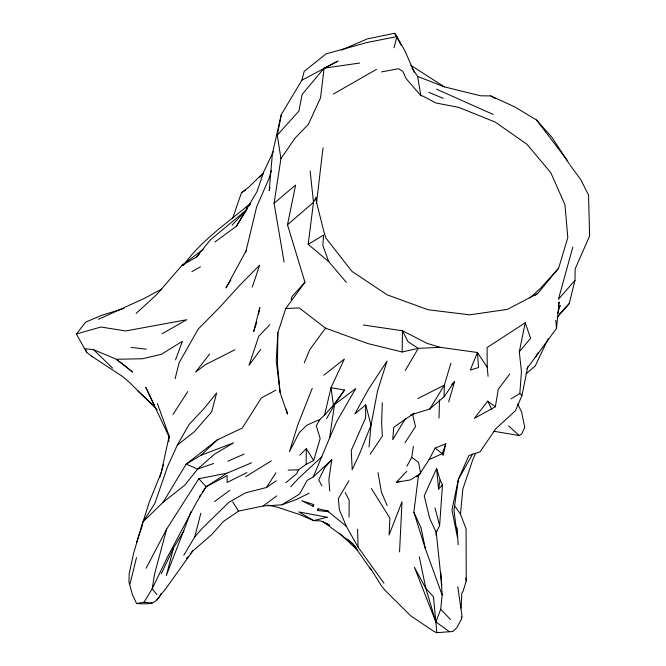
<?xml version="1.0" encoding="UTF-8"?>
<svg xmlns="http://www.w3.org/2000/svg" width="666" height="666" viewBox="0 0 666 666"><rect width="100%" height="100%" fill="white"/><g stroke="black" fill="none" stroke-linecap="round" stroke-linejoin="round"><path stroke-width="1" d="M461.147 608.133L461.779 593.19L463.012 591.483L466.217 581.01L466.092 528.962L460.497 514.144L454.77 506.027M349.042 517.066L349.175 500.299L345.213 492.524M365.709 404.878L365.584 418.032L351.232 450.491L352.197 469.663L359.557 453.887L371.02 425.158L377.572 390.767L387.021 361.055L368.365 389.477L354.836 413.977L365.709 404.878L371.02 425.158L369.056 447.019M285.781 482.75L296.645 473.709L298.46 469.855L306.16 464.319L306.335 448.634L299.775 455.144M284.099 261.996L274.067 203.288L295.612 185.023L287.487 224.783L304.961 282.193L285.756 308.491L277.872 332.659L277.481 364.185L280.095 392.432L287.487 414.135L286.33 409.149M285.756 308.491L299.25 307.95L325.532 328.138L368.048 343.614L402.181 351.989L402.464 330.761L363.32 325M557.151 317.532L569.214 303.629L574.974 280.361L575.174 268.864L589.618 235.989L588.528 194.98L580.735 179.562L569.788 164.743M410.822 414.91L429.828 408.982L444.08 396.761L444.347 385.106L450.874 363.253M439.002 418.057L439.485 399.9M382.259 402.722L381.635 422.652L382.351 436.155L370.113 454.304M399.542 551.923L402.014 501.731L389.094 534.931L389.901 518.156L371.412 488.553M436.247 532.409L429.687 518.373L424.242 495.87L436.605 468.448L440.109 479.961L442.465 484.865L439.627 525.657L436.247 532.409L441.774 585.181L441.233 583.225M277.872 332.659L276.248 360.781L280.095 392.432M472.627 454.029L458.383 479.337L453.962 510.239L457.375 536.996L451.956 510.081L458.383 479.337L468.931 455.486L480.003 451.906L495.937 428.613L515.492 410.697L521.944 395.546L519.813 393.556L521.445 371.603L519.297 351.781L525.224 322.81L487.087 347.552L487.221 367.307L488.086 376.332M313.686 504.562L313.37 506.41L301.69 500.69L313.686 504.562L312.937 506.118M460.497 514.144L462.828 489.094L472.735 459.873L475.557 453.288M526.873 368.706L556.501 328.413L559.132 301.973L558.399 304.928M457.792 586.688L462.054 616.591L461.596 618.839L456.868 627.713L452.938 631.468L436.846 632.7L435.855 621.919L440.717 609.24L442.157 595.046L440.775 572.402M316.517 203.163L322.361 153.247M383.957 583.175L358.05 547.119L346.378 526.398L327.131 510.631L328.188 511.197L328.821 511.746L317.907 510.547L318.115 508.782L327.131 510.922M442.157 595.046L425.416 548.876L413.861 512.262L418.381 476.182L429.12 459.59L435.098 448.101L445.737 443.814L443.173 455.402L442.316 453.671L435.098 448.101M346.362 282.434L328.688 261.58L308.175 244.355L313.495 202.347L310.14 171.004M322.452 152.481L323.16 147.869M406.943 466.217L411.763 457.384L413.353 446.212M156.735 599.833L165.593 588.91L192.616 551.207L211.655 534.623L223.376 521.503L238.561 511.088L263.162 505.993L281.835 504.828L299.617 494.014L307.143 480.394L313.245 476.973L331.768 459.748L328.854 479.612L329.737 491.1M435.864 535.064L436.471 530.968M274.067 203.288L280.935 158.666L277.297 135.165L281.335 114.51L301.873 80.22L304.171 71.387L326.04 53.896L367.132 42.474L396.944 36.588L405.086 51.282L414.402 72.419M313.245 476.973L329.595 437.953L334.507 404.57L344.513 390.051L331.01 387.679L324.608 415.018L319.863 419.48L316.308 425.824L320.155 438.536L313.694 460.597L306.16 464.319M495.354 406.768L487.745 401.165L474.383 418.331L495.354 406.768L498.26 389.335L509.723 374.059M442.465 484.865L438.578 489.085L440.109 479.961M258.516 314.369L259.798 307.559L253.688 331.543L256.801 322.094M521.944 395.546L527.747 366.716M281.335 114.51L272.394 153.588L269.222 190.676L269.955 187.654M245.729 252.231L256.651 206.81L269.056 178.48L271.353 170.554M175.125 378.713L179.046 362.87L198.26 329.029L219.605 307.417L239.976 285.023L259.682 265.143L252.272 287.096M129.995 583.982L136.513 557.584M183.791 555.302L194.772 536.829L200.841 513.195M184.016 530.669L173.493 547.993L166.35 575.532L191.084 511.555M394.022 47.769L396.944 36.588L394.647 33.3L367.182 38.919L341.516 50.1M251.548 462.82L227.023 473.168L198.843 478.696L166.65 529.079L154.579 574.067L152.181 588.819L144.064 602.189L136.613 603.554L132.442 594.755L128.971 582.134L129.162 573.884L133.5 553.613L138.811 535.714M572.81 247.119L558.424 299.284L574.974 280.361M163.495 464.66L159.748 477.405M448.693 401.923L454.57 381.593L451.706 384.507M291.134 299.5L292.033 296.578L304.961 282.193M535.264 295.296L537.737 293.465L558.616 268.223L567.807 237.629L564.976 204.762L550.815 172.735L526.906 144.222L495.204 122.078L458.791 107.392L435.88 102.964L422.952 96.112L420.862 95.654L406.077 78.538L402.855 71.37L398.559 68.723L381.61 71.903M136.622 542.582L143.123 521.694L154.795 503.538L167.649 466.391L177.347 445.03L189.102 424.45L203.621 409.016L216.675 392.965L211.63 411.938L194.022 432.018L177.347 445.03M141.192 527.639L149.342 501.906L161.239 472.569L169.147 436.088L157.401 403.596M318.115 508.782L317.907 510.547M557.692 313.203L560.206 305.503L559.165 307.226M232.492 218.773L241.467 192.682L248.368 187.529L263.053 173.293M445.737 443.814L442.316 453.671L429.12 459.59M139.036 534.998L142.024 526.415M175.516 359.881L182.442 341.275L161.472 354.262L142.432 358.749L116.384 359.274L93.59 349.692L84.574 348.659L76.382 333.999L85.648 322.144L101.423 315.409L123.993 308.45M312.221 388.378L297.86 424.717L289.469 451.548L299.242 432.7L306.943 425.141L319.863 419.48M304.295 362.762L309.715 349.75L325.532 328.138M329.595 437.953L336.58 421.761L355.777 388.494L334.507 404.57L326.648 418.564M161.289 573.817L173.493 547.993M548.076 338.894L535.281 365.884L526.098 373.784M273.41 151.507L263.769 171.72L256.993 191.658L236.472 226.132L214.951 241.991M146.112 568.24L166.65 529.079M246.337 250.308L225.974 287.912L230.844 280.036M405.228 370.587L418.298 348.351L440.084 347.319L477.464 352.497L487.221 367.307M348.951 480.719L338.32 498.593L339.352 509.657L346.378 526.398M143.123 521.694L163.02 502.38L186.172 464.127L217.208 439.968L242.332 428.005L261.355 397.927L275.949 390.159M429.828 408.982L444.347 385.106L417.907 398.526M227.023 473.168L206.11 486.763L196.77 501.864L167.682 556.668L152.181 588.819L156.951 594.713M236.472 226.132L246.77 209.624L232.118 225.125M535.447 357.201L538.12 352.897M173.018 414.485L187.72 391.583M194.772 536.829L202.514 528.055L228.796 502.397L245.621 492.815L266.442 487.512L275.94 472.76M405.519 418.423L392.749 439.66L393.748 427.247L414.269 413.136M404.961 442.773L415.517 426.556L412.512 414.177M199.375 496.703L200.499 495.046M202.181 492.565L206.11 486.763L227.156 475.607L227.073 482.475L246.87 472.61M280.935 158.666L295.138 138.004L308.375 124.376L320.546 97.844L324.117 68.165L338.02 61.039L301.873 80.22M247.327 208.558L244.822 211.813M249.092 206.01L250.266 204.312M161.214 593.348C156.502 605.136 147.902 604.029 136.613 603.554M444.08 396.761L454.57 381.593M260.622 349.459L248.992 365.376L258.816 336.122L269.847 324.717M324.608 415.018L333.408 405.136L344.513 390.051M209.582 354.079L195.596 372.069L205.436 364.635L234.898 349.775M186.522 558.541L187.812 556.926M190.401 553.696L192.99 550.466M183.092 265.626C201.307 240.468 226.89 223.093 250.408 203.571M136.105 313.453L156.76 294.497L181.943 265.409L196.328 257.109L210.639 239.627L246.145 210.256L241.575 214.485M246.187 207.825L248.102 205.494M519.297 351.781L530.594 338.253L525.224 322.81M331.768 459.748L324.883 467.482L318.731 479.853L321.894 485.872M277.297 135.165L298.909 111.047L302.106 94.489L324.117 68.165L359.615 63.054M558.616 268.223L540.551 288.253L529.786 298.043M290.742 486.846L298.326 478.579L321.845 456.693M559.432 314.044L569.214 303.629M259.832 177.156L263.32 173.468M411.763 457.384L418.598 462.379L420.637 473.426L410.273 479.936L396.328 482.326L406.743 471.37M196.328 257.109L199.251 254.204M213.669 463.478L197.652 469.031L186.172 464.127L200.807 455.344L217.208 439.968M287.487 224.783L313.495 202.347L316.134 197.136L315.967 199.966L324.151 232.725L326.057 238.253L351.956 271.378L387.154 294.847L428.171 309.765L469.771 314.827L507.409 309.374L537.737 293.465M163.02 502.38L184.79 485.164L197.652 469.031L214.469 454.204L233.683 442.798L200.807 455.344M323.784 375.224L344.355 359.049L331.01 387.679L333.408 405.136M181.943 265.409L203.205 249.325M263.162 505.993L276.831 495.854M214.469 501.598L229.845 490.301M493.797 431.243L519.189 435.564L521.869 433.683L524.75 427.289L521.644 412.137L517.69 403.962M266.442 487.512L276.257 480.76M241.467 192.682L245.754 190.026M245.588 476.764L271.337 460.864M510.98 398.909L519.813 393.556M308.175 244.355L323.618 235.056L322.819 245.371L328.688 261.58M333.208 94.139L376.465 69.372M162.079 333.758L186.78 319.713L125.749 330.96L100.941 327.014L76.382 333.999M191.941 271.62L200.508 266.783M161.746 289.052L143.848 298.618L98.518 319.297M309.107 493.198L296.67 499.408L281.835 504.828M227.797 461.23L244.114 454.087M396.328 482.326L400.341 481.21M416.375 476.739L418.381 476.182M402.181 351.989L418.298 348.351L408.008 341.666L402.464 330.761L427.106 343.365L440.084 347.319M288.178 470.079L298.46 469.855M569.23 163.878L551.889 137.254L536.571 120.063L514.876 106.943L490.759 95.904L480.602 95.812L444.405 86.871L417.624 76.432L412.071 68.049M131.06 347.411L146.204 349.15M144.064 602.189L152.131 603.213M267.69 505.094L277.647 507.259L299.042 514.368L313.669 520.604L320.779 520.962L329.47 525.208L326.024 522.993M325.89 510.597L328.188 511.197M428.762 92.333L443.298 98.327M436.846 632.7L434.199 631.593L410.714 615.85L384.931 590.151L381.535 586.013L370.238 567.948M436.563 89.211L493.215 114.444M91.841 356.343L122.511 376.473L128.954 381.901L157.093 409.74M490.759 95.904L495.063 98.435M410.706 65.251L444.405 86.871M449.483 631.751L435.855 621.919L414.36 567.199L425.849 588.419L435.855 621.919L433.491 596.803L425.849 588.419L419.272 556.759M92.432 356.676L86.68 352.456L85.822 349.675M323.185 521.686L352.755 543.739L356.468 548.168M347.369 539.144L352.755 543.739L371.295 570.204M508.566 425.857L519.189 435.564M137.379 390.551L152.481 404.37M455.702 526.781L457.167 528.155L458.141 544.738M339.335 533.05L357.833 550.532M93.59 349.692L112.579 368.115M440.717 609.24L450.491 619.538M198.843 478.696L206.11 486.763M536.571 120.063L567.374 160.464M232.675 501.806L238.561 511.088M306.335 448.634L313.694 460.597M394.647 33.3L401.007 45.005M154.637 405.927L145.746 387.262L169.68 438.103M84.574 348.659L86.763 352.614M487.745 401.165L491.733 409.232M413.861 512.262L420.987 527.688L425.416 548.876M387.171 505.561L381.36 491.924L378.03 472.627M435.015 507.917L439.627 525.657M417.624 76.432L420.862 95.654M461.355 616.924L461.596 618.839M465.884 577.955L466.217 581.01M436.605 468.448L438.578 489.085M555.802 320.379L556.501 328.413M168.598 434.465L168.823 441.683M357.609 529.162L358.05 547.119M477.464 352.497L470.271 370.08L478.538 367.549L477.464 352.497M327.206 517.249L313.669 520.604L298.801 511.938L327.206 517.249M126.349 366.916L116.384 359.274L132.567 372.028L126.349 366.916"/></g></svg>
